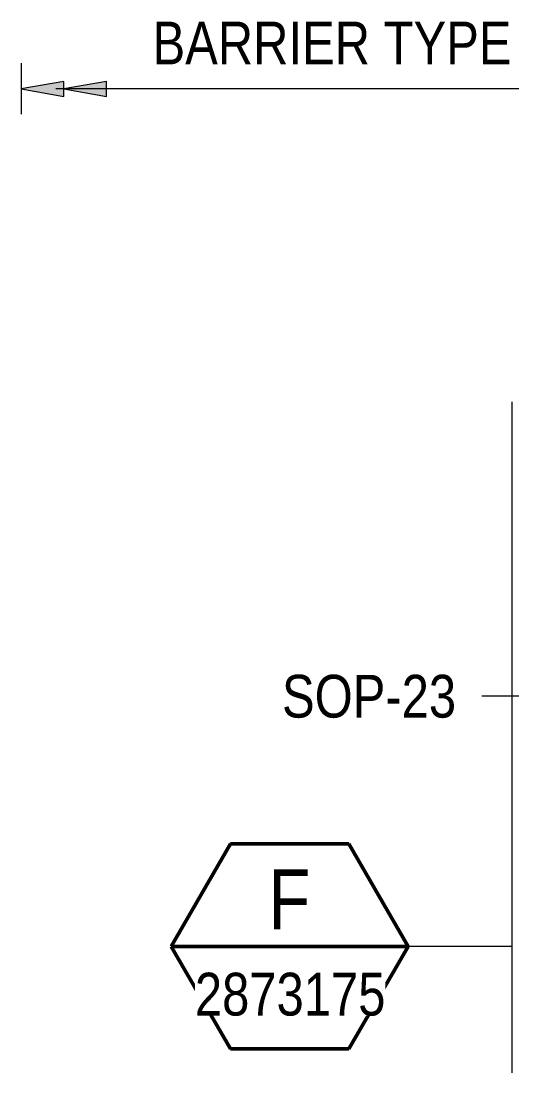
# Model space of a CAD drawing. Header units: metres. Extents: x 0 to 258, y 3 to 25.
# Drawn here: x 241.762 to 243.198, y 21.234 to 24.311 of the extents above; entities that cross this region are included whole.
import ezdxf

# ---------------------------------------------------------------- set-up
doc = ezdxf.new("R2010")
doc.units = ezdxf.units.M
for name, color, linetype, lineweight in [('A-ANNO-NOTE', 7, 'Continuous', 9), ('A-ANNO-SYMB', 7, 'Continuous', 9), ('A-DETL', 7, 'Continuous', 13), ('G-ANNO-TEXT', 7, 'Continuous', 9)]:
    doc.layers.add(name, color=color, linetype=linetype, lineweight=lineweight)
doc.styles.add('Arial Narrow_2', font='ARIALN.TTF', dxfattribs={"height": 0.125})
doc.styles.add('Arial Narrow_4', font='ARIALN.TTF', dxfattribs={"height": 0.175})

# ---------------------------------------------------------------- blocks, each defined once
blk = doc.blocks.new('CS_Arrowhead_100_Double - CS_Arrowhead_100_Double-6567752-DRG-2873172 - ELEVATION - SOUTH WEST END')
at = {"layer": 'A-ANNO-NOTE'}
for points in [[(-1102.8559, 24.1342), (-1102.8559, 24.0901), (-1102.9809, 24.1121)], [(-1102.7309, 24.1342), (-1102.7309, 24.0901), (-1102.8559, 24.1121)]]:
    blk.add_hatch(color=256, dxfattribs=at).paths.add_polyline_path(points)
blk.add_line((-1102.9809, 24.1869), (-1102.9809, 24.0379), dxfattribs=at)
at = {"layer": 'A-ANNO-NOTE', "lineweight": 13}
for p, q in [((-1102.8559, 24.1342), (-1102.9809, 24.1121)), ((-1102.8559, 24.0901), (-1102.8559, 24.1342)), ((-1102.7309, 24.1342), (-1102.8559, 24.1121)), ((-1102.7309, 24.0901), (-1102.7309, 24.1342)), ((-1102.9809, 24.1121), (-1102.8559, 24.0901)), ((-1102.8559, 24.1121), (-1102.7309, 24.0901))]:
    blk.add_line(p, q, dxfattribs=at)
blk = doc.blocks.new('Drafting View - SheetRef-4900799-DRG-2873172 - ELEVATION - SOUTH WEST END')
at = {"layer": 'A-ANNO-SYMB', "lineweight": 50}
for p, q in [((-1102.3682, 21.9044), (-1102.5414, 21.6042)), ((-1102.0219, 21.9044), (-1102.3682, 21.9044)), ((-1101.8487, 21.6044), (-1102.0219, 21.9044)), ((-1102.5414, 21.6044), (-1101.8487, 21.6044)), ((-1102.5414, 21.6042), (-1102.3683, 21.3044)), ((-1102.0219, 21.3044), (-1101.8487, 21.6044)), ((-1102.3683, 21.3044), (-1102.0219, 21.3044))]:
    blk.add_line(p, q, dxfattribs=at)

msp = doc.modelspace()

# ---------------------------------------------------------------- linework, layer by layer
at = {"layer": 'A-ANNO-SYMB', "lineweight": 18}
for p, q in [((243.1978, 23.197), (243.1978, 21.2342)), ((243.1978, 21.6044), (242.894, 21.6044))]:
    msp.add_line(p, q, dxfattribs=at)
at = {"layer": 'A-DETL'}
msp.add_line((243.9532, 24.1121), (241.8632, 24.1121), dxfattribs=at)
at = {"layer": 'G-ANNO-TEXT'}
for p, q in [((243.1126, 22.336), (243.1095, 22.336)), ((243.5375, 22.336), (243.1126, 22.336))]:
    msp.add_line(p, q, dxfattribs=at)

# ---------------------------------------------------------------- block references
at = {"layer": 'A-ANNO-NOTE'}
msp.add_blockref('CS_Arrowhead_100_Double - CS_Arrowhead_100_Double-6567752-DRG-2873172 - ELEVATION - SOUTH WEST END', (1344.7426, 0), dxfattribs=at)
at = {"layer": 'A-ANNO-SYMB', "lineweight": 50}
msp.add_blockref('Drafting View - SheetRef-4900799-DRG-2873172 - ELEVATION - SOUTH WEST END', (1344.7426, 0), dxfattribs=at)

# ---------------------------------------------------------------- texts
at = {"layer": 'G-ANNO-TEXT', "char_height": 0.125, "attachment_point": 1, "style": 'Arial Narrow_2', "bg_fill": 3, "box_fill_scale": 1, "bg_fill_color": 256, "bg_fill_true_color": 13158600, "bg_fill_transparency": 0}
for s, insert in [('BARRIER TYPE - 01', (242.1464, 24.3087)), ('SOP-23', (242.5251, 22.3985))]:
    msp.add_mtext(s, dxfattribs=dict(at, insert=insert))

# ---------------------------------------------------------------- next in the draw order: texts
at = {"layer": 'A-ANNO-SYMB', "insert": (242.4853, 21.8293), "char_height": 0.175, "attachment_point": 1, "style": 'Arial Narrow_4', "bg_fill": 3, "box_fill_scale": 1, "bg_fill_color": 256, "bg_fill_transparency": 0}
msp.add_mtext('F', dxfattribs=at)
at = {"layer": 'A-ANNO-SYMB', "insert": (242.2703, 21.5272), "char_height": 0.125, "attachment_point": 1, "style": 'Arial Narrow_2', "bg_fill": 3, "box_fill_scale": 1, "bg_fill_color": 256, "bg_fill_true_color": 13158600, "bg_fill_transparency": 0}
msp.add_mtext('2873175', dxfattribs=at)

doc.saveas('drawing.dxf')
